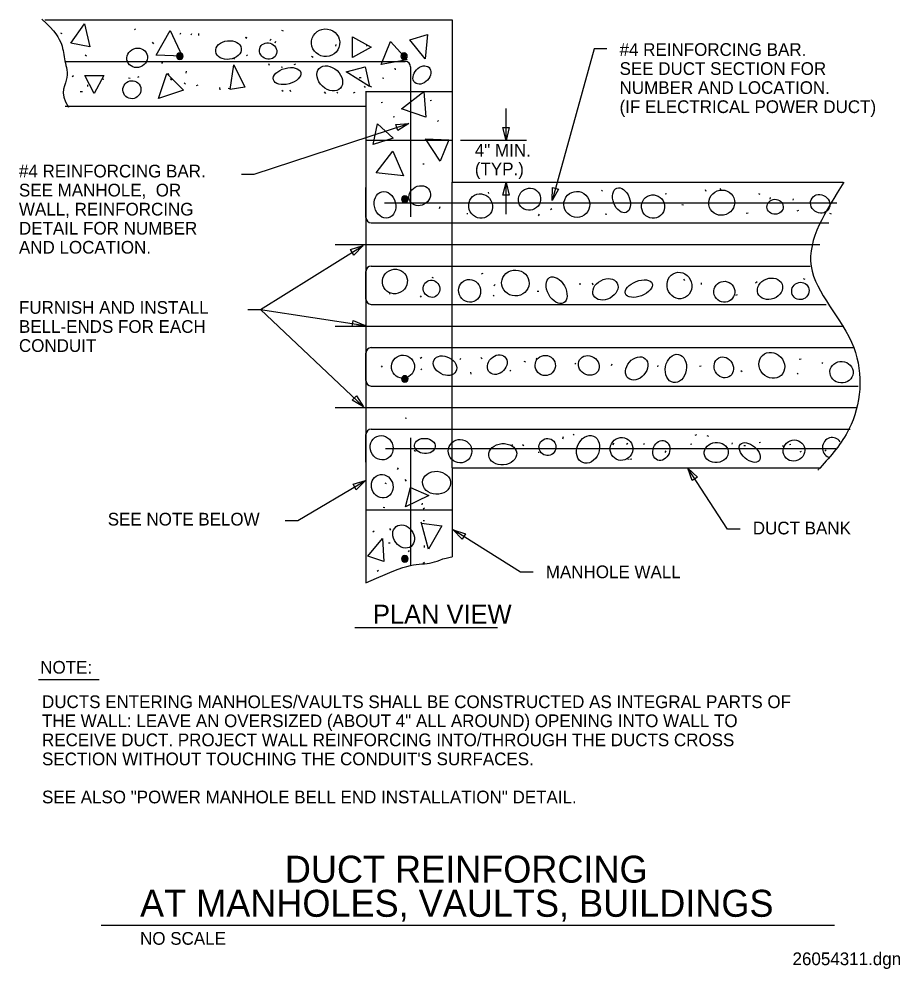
# Model space of a CAD drawing. Extents: x -12306.4 to -12260.2, y -12280.2 to -12230.4.
import ezdxf

# ---------------------------------------------------------------- set-up
doc = ezdxf.new("R2010")
doc.units = 0
for name, color, linetype in [('Level 10', 7, 'Continuous'), ('Level 3', 7, 'Continuous'), ('Level 4', 7, 'Continuous'), ('Level 52', 7, 'Continuous'), ('Level 60', 7, 'Continuous'), ('Level 61', 7, 'Continuous'), ('Level 62', 7, 'Continuous'), ('Level 63', 7, 'Continuous')]:
    doc.layers.add(name, color=color, linetype=linetype)

msp = doc.modelspace()

# ---------------------------------------------------------------- linework, layer by layer
at = {"layer": 'Level 10'}
for p, q in [((-12288.216, -12245.062), (-12288.216, -12243.611)), ((-12288.216, -12249.346), (-12288.216, -12247.895)), ((-12288.216, -12252.179), (-12288.216, -12252.179)), ((-12288.216, -12253.631), (-12288.216, -12252.179))]:
    msp.add_line(p, q, dxfattribs=at)
at = {"layer": 'Level 4'}
msp.add_line((-12283.682, -12253.915), (-12283.682, -12238.93), dxfattribs=at)
at = {"layer": 'Level 52'}
msp.add_line((-12302.125, -12277.926), (-12263.6, -12277.926), dxfattribs=at)
at = {"layer": 'Level 60'}
for p, q in [((-12303.717, -12231.634), (-12302.997, -12230.616)), ((-12302.997, -12230.616), (-12302.712, -12231.829)), ((-12299.228, -12232.26), (-12298.496, -12230.967)), ((-12298.496, -12230.967), (-12297.859, -12232.308)), ((-12288.927, -12231.295), (-12287.941, -12231.842)), ((-12288.927, -12232.388), (-12288.927, -12231.295)), ((-12285.91, -12231.459), (-12284.989, -12231.177)), ((-12285.106, -12232.445), (-12285.91, -12231.459)), ((-12284.989, -12231.177), (-12285.106, -12232.445)), ((-12302.712, -12231.829), (-12303.717, -12231.634)), ((-12287.941, -12231.842), (-12288.927, -12232.388)), ((-12287.421, -12232.752), (-12286.932, -12231.533)), ((-12286.932, -12231.533), (-12286.056, -12232.512)), ((-12297.859, -12232.308), (-12299.228, -12232.26)), ((-12295.35, -12234.062), (-12295.154, -12232.761)), ((-12295.154, -12232.761), (-12294.566, -12233.938)), ((-12289.258, -12233.132), (-12288.247, -12232.876)), ((-12288.247, -12232.876), (-12288.035, -12233.896)), ((-12286.056, -12232.512), (-12287.421, -12232.752)), ((-12302.483, -12234.277), (-12302.981, -12233.327)), ((-12302.981, -12233.327), (-12301.983, -12233.327)), ((-12301.983, -12233.327), (-12302.483, -12234.277)), ((-12299.109, -12234.525), (-12298.673, -12233.216)), ((-12298.673, -12233.216), (-12297.799, -12234.089)), ((-12288.035, -12233.896), (-12289.258, -12233.132)), ((-12294.566, -12233.938), (-12295.35, -12234.062)), ((-12297.799, -12234.089), (-12299.109, -12234.525)), ((-12286.338, -12235.072), (-12285.178, -12234.166)), ((-12285.178, -12234.166), (-12285.064, -12235.509)), ((-12285.064, -12235.509), (-12286.338, -12235.072)), ((-12287.837, -12236.951), (-12287.614, -12235.865)), ((-12287.614, -12235.865), (-12286.778, -12236.617)), ((-12286.778, -12236.617), (-12287.837, -12236.951)), ((-12285.079, -12236.65), (-12283.855, -12236.695)), ((-12284.314, -12237.828), (-12285.079, -12236.65)), ((-12283.855, -12236.695), (-12284.314, -12237.828)), ((-12287.67, -12238.431), (-12286.799, -12237.293)), ((-12286.799, -12237.293), (-12286.245, -12238.598)), ((-12286.245, -12238.598), (-12287.67, -12238.431)), ((-12286.135, -12255.973), (-12285.867, -12254.959)), ((-12284.904, -12255.372), (-12286.135, -12255.973)), ((-12285.867, -12254.959), (-12284.904, -12255.372)), ((-12284.93, -12258.201), (-12285.303, -12256.835)), ((-12285.303, -12256.835), (-12284.236, -12256.966)), ((-12284.236, -12256.966), (-12284.93, -12258.201)), ((-12288.12, -12258.56), (-12287.35, -12257.635)), ((-12287.35, -12257.635), (-12287.272, -12258.835)), ((-12287.272, -12258.835), (-12288.12, -12258.56))]:
    msp.add_line(p, q, dxfattribs=at)
for points in [[(-12300.37, -12230.879), (-12300.331, -12230.935)], [(-12292.538, -12230.996), (-12292.632, -12230.971)], [(-12304.165, -12231.136), (-12304.233, -12231.098)], [(-12297.964, -12231.164), (-12297.938, -12231.087)], [(-12297.371, -12231.146), (-12297.41, -12231.215)], [(-12296.996, -12231.232), (-12296.984, -12231.129)], [(-12294.465, -12231.323), (-12294.549, -12231.364)], [(-12294.547, -12231.321), (-12294.467, -12231.367)], [(-12293.253, -12231.487), (-12293.197, -12231.417)], [(-12299.443, -12231.577), (-12299.365, -12231.657)], [(-12292.964, -12231.54), (-12293.007, -12231.63)], [(-12289.793, -12231.778), (-12289.771, -12231.702)], [(-12288.207, -12231.702), (-12288.152, -12231.778)], [(-12302.897, -12232.315), (-12302.958, -12232.253)], [(-12295.12, -12232.407), (-12295.176, -12232.462)], [(-12294.484, -12232.3), (-12294.438, -12232.239)], [(-12290.989, -12232.377), (-12291.074, -12232.322)], [(-12298.902, -12232.604), (-12298.945, -12232.696)], [(-12293.33, -12232.691), (-12293.304, -12232.783)], [(-12292.592, -12232.898), (-12292.668, -12232.89)], [(-12291.991, -12232.741), (-12291.897, -12232.721)], [(-12286.661, -12233.032), (-12286.677, -12232.947)], [(-12303.577, -12233.35), (-12303.647, -12233.391)], [(-12300.59, -12233.478), (-12300.689, -12233.463)], [(-12300.141, -12233.394), (-12300.217, -12233.437)], [(-12298.555, -12233.284), (-12298.6, -12233.221)], [(-12297.652, -12233.091), (-12297.677, -12233.198)], [(-12288.564, -12233.451), (-12288.458, -12233.431)], [(-12288.47, -12233.441), (-12288.552, -12233.441)], [(-12287.35, -12233.448), (-12287.275, -12233.468)], [(-12302.833, -12233.822), (-12302.833, -12233.911)], [(-12301.975, -12233.544), (-12302.045, -12233.511)], [(-12298.408, -12233.563), (-12298.479, -12233.492)], [(-12297.684, -12233.776), (-12297.761, -12233.711)], [(-12297.034, -12233.828), (-12297.129, -12233.874)], [(-12295.87, -12234.072), (-12295.889, -12233.962)], [(-12288.302, -12233.884), (-12288.246, -12233.958)], [(-12287.924, -12233.94), (-12287.977, -12233.902)], [(-12303.101, -12234.181), (-12303.213, -12234.178)], [(-12295.357, -12234.019), (-12295.442, -12234.015)], [(-12292.628, -12234.098), (-12292.565, -12234.152)], [(-12292.215, -12234.078), (-12292.176, -12234.172)], [(-12290.328, -12234.279), (-12290.384, -12234.187)], [(-12289.691, -12234.258), (-12289.735, -12234.207)], [(-12288.791, -12234.213), (-12288.878, -12234.253)], [(-12287.421, -12234.737), (-12287.352, -12234.727)], [(-12284.842, -12234.63), (-12284.772, -12234.62)], [(-12286.776, -12235.491), (-12286.707, -12235.48)], [(-12284.458, -12235.743), (-12284.395, -12235.684)], [(-12285.218, -12237.965), (-12285.148, -12237.955)], [(-12281.763, -12239.521), (-12281.782, -12239.451)], [(-12275.85, -12239.341), (-12275.799, -12239.384)], [(-12270.396, -12239.317), (-12270.362, -12239.397)], [(-12269.621, -12239.262), (-12269.581, -12239.341)], [(-12272.5, -12239.534), (-12272.422, -12239.521)], [(-12267.506, -12239.573), (-12267.577, -12239.539)], [(-12266.984, -12239.739), (-12267.006, -12239.812)], [(-12265.785, -12239.795), (-12265.796, -12239.867)], [(-12284.353, -12240.303), (-12284.317, -12240.197)], [(-12278.527, -12240.359), (-12278.455, -12240.303)], [(-12271.542, -12240.131), (-12271.618, -12240.119)], [(-12265.496, -12240.413), (-12265.581, -12240.452)], [(-12282.898, -12240.548), (-12282.893, -12240.608)], [(-12279.152, -12240.686), (-12279.106, -12240.598)], [(-12275.57, -12240.622), (-12275.646, -12240.599)], [(-12268.148, -12240.546), (-12268.238, -12240.565)], [(-12263.772, -12240.608), (-12263.857, -12240.579)], [(-12284.664, -12243.966), (-12284.739, -12243.927)], [(-12282.07, -12243.716), (-12282.161, -12243.749)], [(-12281.5, -12244.371), (-12281.425, -12244.298)], [(-12276.937, -12244.288), (-12277.025, -12244.273)], [(-12276.28, -12244.326), (-12276.308, -12244.236)], [(-12271.463, -12244.086), (-12271.514, -12244.023)], [(-12270.598, -12244.299), (-12270.595, -12244.217)], [(-12267.75, -12244.212), (-12267.677, -12244.147)], [(-12265.154, -12244.028), (-12265.244, -12244.005)], [(-12286.953, -12244.81), (-12286.941, -12244.718)], [(-12285.318, -12244.895), (-12285.372, -12244.958)], [(-12281.538, -12244.854), (-12281.487, -12244.903)], [(-12279.128, -12244.66), (-12279.228, -12244.665)], [(-12268.781, -12244.854), (-12268.709, -12244.815)], [(-12285.28, -12248.138), (-12285.358, -12248.186)], [(-12283.238, -12248.183), (-12283.286, -12248.238)], [(-12282.184, -12248.135), (-12282.115, -12248.201)], [(-12279.918, -12248.329), (-12279.833, -12248.351)], [(-12279.246, -12248.17), (-12279.287, -12248.228)], [(-12277.25, -12248.476), (-12277.186, -12248.428)], [(-12265.365, -12248.22), (-12265.466, -12248.23)], [(-12264.277, -12248.385), (-12264.215, -12248.422)], [(-12287.401, -12248.645), (-12287.34, -12248.572)], [(-12285.285, -12248.741), (-12285.336, -12248.782)], [(-12282.72, -12248.895), (-12282.701, -12248.999)], [(-12280.6, -12248.799), (-12280.656, -12248.85)], [(-12275.322, -12248.551), (-12275.276, -12248.471)], [(-12272.888, -12248.544), (-12272.903, -12248.618)], [(-12270.692, -12248.593), (-12270.614, -12248.569)], [(-12268.448, -12248.89), (-12268.533, -12248.834)], [(-12265.553, -12248.997), (-12265.507, -12248.949)], [(-12286.153, -12251.295), (-12286.087, -12251.316)], [(-12277.877, -12252.392), (-12277.841, -12252.285)], [(-12277.32, -12252.211), (-12277.277, -12252.152)], [(-12270.849, -12252.182), (-12270.939, -12252.232)], [(-12270.214, -12252.274), (-12270.292, -12252.25)], [(-12280.499, -12252.771), (-12280.528, -12252.702)], [(-12279.919, -12252.764), (-12279.987, -12252.709)], [(-12275.25, -12252.714), (-12275.182, -12252.632)], [(-12274.466, -12252.647), (-12274.529, -12252.698)], [(-12273.633, -12252.641), (-12273.6, -12252.704)], [(-12271.173, -12252.685), (-12271.101, -12252.661)], [(-12268.98, -12252.683), (-12268.963, -12252.603)], [(-12268.377, -12252.747), (-12268.284, -12252.755)], [(-12267.496, -12252.587), (-12267.57, -12252.607)], [(-12266.259, -12252.842), (-12266.335, -12252.771)], [(-12265.896, -12252.691), (-12265.966, -12252.72)], [(-12285.607, -12253.06), (-12285.673, -12253.007)], [(-12279.111, -12253.123), (-12279.175, -12253.113)], [(-12272.498, -12253.122), (-12272.447, -12253.038)], [(-12265.409, -12253.083), (-12265.349, -12253.047)], [(-12264.053, -12252.979), (-12264.118, -12253.042)], [(-12286.553, -12254.014), (-12286.511, -12253.924)], [(-12274.43, -12253.49), (-12274.474, -12253.437)], [(-12274.348, -12253.472), (-12274.258, -12253.455)], [(-12287.142, -12254.761), (-12287.21, -12254.736)], [(-12286.083, -12254.615), (-12286.157, -12254.54)], [(-12285.261, -12255.778), (-12285.286, -12255.863)], [(-12287.311, -12255.983), (-12287.217, -12256.007)], [(-12285.137, -12256.039), (-12285.209, -12256.09)], [(-12285.333, -12256.755), (-12285.289, -12256.847)], [(-12285.208, -12256.685), (-12285.138, -12256.685)], [(-12287.85, -12257.286), (-12287.777, -12257.223)], [(-12286.899, -12257.191), (-12286.966, -12257.115)], [(-12286.934, -12257.883), (-12287.023, -12257.872)], [(-12285.937, -12258.265), (-12285.988, -12258.338)], [(-12285.148, -12258.009), (-12285.153, -12258.101)], [(-12285.137, -12258.89), (-12285.209, -12258.941)], [(-12287.556, -12259.32), (-12287.627, -12259.371)]]:
    msp.add_lwpolyline(points, dxfattribs=at)
for centre, major_axis, ratio in [((-12290.331, -12231.606), (0.737, -0.104), 0.976334), ((-12295.433, -12231.99), (-0.672, -0.083), 0.721876), ((-12300.228, -12232.399), (0.512, 0.196), 0.918555), ((-12293.351, -12232.042), (0.412, -0.21), 0.920329), ((-12292.356, -12233.356), (-0.719, -0.193), 0.561138), ((-12290.113, -12233.479), (0.556, -0.519), 0.732789), ((-12285.273, -12233.3), (-0.371, -0.398), 0.730401), ((-12300.503, -12234.071), (-0.382, -0.288), 0.979621), ((-12287.213, -12240.119), (-0.171, 0.686), 0.787466), ((-12285.388, -12239.636), (-0.516, -0.274), 0.866199), ((-12282.193, -12240.181), (-0.315, 0.569), 0.954025), ((-12279.624, -12239.824), (-0.454, -0.381), 0.967034), ((-12277.141, -12240.094), (0.573, -0.372), 0.99824), ((-12274.793, -12239.878), (-0.245, 0.638), 0.631102), ((-12269.532, -12240.003), (-0.64, -0.246), 0.962811), ((-12273.136, -12240.206), (-0.298, 0.537), 0.988399), ((-12266.729, -12240.219), (0.428, 0.015), 0.919691), ((-12264.36, -12240.061), (-0.428, 0.3), 0.909861), ((-12286.695, -12244.141), (-0.585, -0.311), 0.969237), ((-12282.768, -12244.63), (-0.217, 0.566), 0.945218), ((-12280.365, -12244.218), (0.722, -0.025), 0.9404), ((-12278.202, -12244.599), (-0.367, 0.662), 0.621318), ((-12275.639, -12244.554), (0.617, 0.328), 0.740606), ((-12271.752, -12244.351), (0.205, -0.67), 0.924659), ((-12266.995, -12244.522), (-0.632, -0.243), 0.806966), ((-12284.77, -12244.522), (-0.214, 0.403), 0.948574), ((-12273.88, -12244.514), (0.703, 0.27), 0.529769), ((-12269.394, -12244.679), (-0.482, -0.267), 0.995786), ((-12265.401, -12244.637), (-0.322, -0.334), 0.96309), ((-12286.271, -12248.615), (-0.147, -0.591), 0.993791), ((-12281.317, -12248.504), (-0.397, -0.411), 0.796712), ((-12278.797, -12248.549), (-0.437, 0.306), 0.991616), ((-12271.935, -12248.706), (-0.131, -0.74), 0.732377), ((-12266.901, -12248.543), (0.49, -0.525), 0.891487), ((-12284.06, -12248.56), (-0.575, 0.306), 0.729005), ((-12276.509, -12248.549), (0.487, -0.292), 0.8735), ((-12273.995, -12248.706), (0.447, 0.514), 0.739004), ((-12269.421, -12248.653), (0.265, -0.498), 0.876904), ((-12263.239, -12248.903), (-0.608, 0.043), 0.928565), ((-12287.39, -12252.87), (0.252, -0.593), 0.925607), ((-12285.116, -12252.775), (0.545, -0.038), 0.734039), ((-12283.271, -12253.048), (0.505, -0.354), 0.997519), ((-12278.682, -12252.83), (0.333, 0.299), 0.996639), ((-12276.546, -12252.957), (0.28, 0.694), 0.776603), ((-12274.793, -12252.931), (0.274, 0.539), 0.981199), ((-12272.702, -12253.01), (0.193, 0.502), 0.803617), ((-12265.734, -12253.016), (-0.53, -0.214), 0.966109), ((-12281.031, -12253.211), (0.733, 0.064), 0.760217), ((-12269.818, -12253.118), (-0.629, -0.066), 0.833673), ((-12268.056, -12253.118), (0.493, -0.429), 0.58603), ((-12287.356, -12254.89), (-0.213, 0.585), 0.903822), ((-12284.504, -12254.707), (0.736, -0.039), 0.816686), ((-12286.235, -12257.528), (0.392, -0.52), 0.802097)]:
    msp.add_ellipse(centre, major_axis=major_axis, ratio=ratio, dxfattribs=at)
msp.add_ellipse((-12263.734, -12252.862), major_axis=(-0.182, -0.5), ratio=0.955464, start_param=2.513754, end_param=6.262847, dxfattribs=at)
at = {"layer": 'Level 61'}
for p, q in [((-12305.085, -12230.403), (-12283.682, -12230.403)), ((-12283.682, -12230.403), (-12283.682, -12238.93)), ((-12288.216, -12234.149), (-12288.216, -12238.93)), ((-12288.216, -12234.162), (-12283.682, -12234.162)), ((-12304.012, -12234.937), (-12288.216, -12234.937)), ((-12288.216, -12236.725), (-12283.682, -12236.725)), ((-12288.216, -12238.93), (-12288.216, -12253.915)), ((-12288.216, -12240.778), (-12288.216, -12239.202)), ((-12288.216, -12253.915), (-12288.216, -12259.968)), ((-12283.682, -12253.915), (-12283.682, -12258.598)), ((-12288.216, -12256.12), (-12283.682, -12256.12))]:
    msp.add_line(p, q, dxfattribs=at)
for points in [[(-12305.233, -12230.36), (-12304.99, -12230.589), (-12304.791, -12230.794), (-12304.627, -12230.977), (-12304.497, -12231.142), (-12304.395, -12231.291), (-12304.316, -12231.428), (-12304.256, -12231.555), (-12304.21, -12231.675), (-12304.174, -12231.791), (-12304.145, -12231.903), (-12304.121, -12232.015), (-12304.101, -12232.124), (-12304.084, -12232.232), (-12304.066, -12232.341), (-12304.048, -12232.451), (-12304.026, -12232.562), (-12304, -12232.676), (-12303.972, -12232.793), (-12303.946, -12232.912), (-12303.924, -12233.036), (-12303.911, -12233.163), (-12303.908, -12233.294), (-12303.92, -12233.43), (-12303.95, -12233.57), (-12303.998, -12233.717), (-12304.051, -12233.873), (-12304.094, -12234.045), (-12304.11, -12234.238), (-12304.083, -12234.456), (-12303.998, -12234.705), (-12303.838, -12234.99)], [(-12303.969, -12232.588), (-12286.15, -12232.588)], [(-12285.867, -12232.871), (-12285.867, -12240.745)], [(-12287.238, -12240.01), (-12263.487, -12240.01)], [(-12285.867, -12252.343), (-12285.867, -12259.048)], [(-12287.184, -12252.905), (-12263.534, -12252.905)], [(-12288.216, -12259.968), (-12287.666, -12259.723), (-12287.209, -12259.525), (-12286.832, -12259.369), (-12286.523, -12259.249), (-12286.27, -12259.16), (-12286.06, -12259.096), (-12285.881, -12259.051), (-12285.72, -12259.02), (-12285.568, -12258.997), (-12285.421, -12258.981), (-12285.279, -12258.968), (-12285.141, -12258.955), (-12285.005, -12258.94), (-12284.871, -12258.922), (-12284.739, -12258.896), (-12284.606, -12258.861), (-12284.472, -12258.816), (-12284.33, -12258.764), (-12284.173, -12258.708), (-12283.996, -12258.657), (-12283.79, -12258.612), (-12283.682, -12258.598)]]:
    msp.add_lwpolyline(points, dxfattribs=at)
for centre, radius, start, end in [((-12297.985, -12232.314), 0.17, 0, 180), ((-12297.985, -12232.314), 0.17, 180, 0), ((-12297.985, -12232.314), 0.128, 0, 180), ((-12297.985, -12232.314), 0.128, 180, 0), ((-12297.985, -12232.314), 0.085, 0, 180), ((-12297.985, -12232.314), 0.085, 180, 0), ((-12297.985, -12232.314), 0.0425, 0, 180), ((-12297.985, -12232.314), 0.0425, 180, 0), ((-12286.214, -12232.314), 0.17, 0, 180), ((-12286.214, -12232.314), 0.17, 180, 0), ((-12286.214, -12232.314), 0.128, 0, 180), ((-12286.214, -12232.314), 0.128, 180, 0), ((-12286.214, -12232.314), 0.085, 0, 180), ((-12286.214, -12232.314), 0.085, 180, 0), ((-12286.214, -12232.314), 0.0425, 0, 180), ((-12286.214, -12232.314), 0.0425, 180, 0), ((-12286.15, -12232.871), 0.283, 0, 90), ((-12286.172, -12239.818), 0.17, 0, 180), ((-12286.172, -12239.818), 0.17, 180, 0), ((-12286.172, -12239.818), 0.128, 0, 180), ((-12286.172, -12239.818), 0.128, 180, 0), ((-12286.172, -12239.818), 0.085, 0, 180), ((-12286.172, -12239.818), 0.085, 180, 0), ((-12286.172, -12239.818), 0.0425, 0, 180), ((-12286.172, -12239.818), 0.0425, 180, 0), ((-12286.172, -12249.258), 0.17, 0, 180), ((-12286.172, -12249.258), 0.17, 180, 0), ((-12286.172, -12249.258), 0.128, 0, 180), ((-12286.172, -12249.258), 0.128, 180, 0), ((-12286.172, -12249.258), 0.085, 0, 180), ((-12286.172, -12249.258), 0.085, 180, 0), ((-12286.172, -12249.258), 0.0425, 0, 180), ((-12286.172, -12249.258), 0.0425, 180, 0), ((-12286.172, -12258.698), 0.17, 0, 180), ((-12286.172, -12258.698), 0.17, 180, 0), ((-12286.172, -12258.698), 0.128, 0, 180), ((-12286.172, -12258.698), 0.128, 180, 0), ((-12286.172, -12258.698), 0.085, 0, 180), ((-12286.172, -12258.698), 0.085, 180, 0), ((-12286.172, -12258.698), 0.0425, 0, 180), ((-12286.172, -12258.698), 0.0425, 180, 0)]:
    msp.add_arc(centre, radius, start, end, dxfattribs=at)
msp.add_spline([(-12263.111, -12238.93), (-12264.837, -12243.328), (-12262.6, -12247.612), (-12262.85, -12251.896), (-12264.364, -12253.915), (-12264.484, -12254.046)], degree=3, dxfattribs=at)
at = {"layer": 'Level 62'}
for p, q in [((-12283.682, -12238.93), (-12263.162, -12238.93)), ((-12287.932, -12241.061), (-12263.905, -12241.061)), ((-12289.83, -12242.194), (-12264.37, -12242.194)), ((-12287.932, -12243.328), (-12264.881, -12243.328)), ((-12287.932, -12245.345), (-12264.045, -12245.345)), ((-12289.83, -12246.478), (-12263.115, -12246.478)), ((-12287.932, -12247.612), (-12262.604, -12247.612)), ((-12287.932, -12249.629), (-12262.372, -12249.629)), ((-12289.83, -12250.762), (-12262.419, -12250.762)), ((-12287.932, -12251.896), (-12262.79, -12251.896)), ((-12283.682, -12253.915), (-12264.323, -12253.915))]:
    msp.add_line(p, q, dxfattribs=at)
for centre, start, end in [((-12287.932, -12240.777), 180, 270), ((-12287.932, -12243.611), 90, 180), ((-12287.932, -12245.061), 180, 270), ((-12287.932, -12247.895), 90, 180), ((-12287.932, -12249.345), 180, 270), ((-12287.932, -12252.179), 90, 180)]:
    msp.add_arc(centre, 0.283, start, end, dxfattribs=at)
at = {"layer": 'Level 63'}
for p, q in [((-12276.227, -12231.923), (-12278.442, -12239.891)), ((-12275.56, -12231.923), (-12276.227, -12231.923)), ((-12280.852, -12236.73), (-12280.852, -12235.063)), ((-12294.079, -12238.514), (-12285.956, -12235.842)), ((-12283.252, -12236.725), (-12279.777, -12236.725)), ((-12294.745, -12238.514), (-12294.079, -12238.514)), ((-12280.852, -12240.603), (-12280.852, -12238.936)), ((-12293.743, -12245.607), (-12288.365, -12242.258)), ((-12294.409, -12245.607), (-12293.743, -12245.607)), ((-12294.409, -12245.607), (-12293.743, -12245.607)), ((-12294.409, -12245.607), (-12293.743, -12245.607)), ((-12293.743, -12245.607), (-12288.256, -12246.445)), ((-12293.743, -12245.607), (-12288.338, -12250.715)), ((-12269.232, -12257.15), (-12271.311, -12253.946)), ((-12291.788, -12256.683), (-12288.229, -12254.591)), ((-12292.455, -12256.683), (-12291.788, -12256.683)), ((-12280.102, -12259.405), (-12283.633, -12257.177)), ((-12268.565, -12257.15), (-12269.232, -12257.15)), ((-12279.435, -12259.405), (-12280.102, -12259.405)), ((-12288.802, -12262.309), (-12281.31, -12262.309)), ((-12305.413, -12265.042), (-12302.226, -12265.042))]:
    msp.add_line(p, q, dxfattribs=at)
for points in [[(-12286.641, -12235.892), (-12285.956, -12235.842), (-12286.537, -12236.208)], [(-12280.685, -12236.064), (-12280.852, -12236.73), (-12281.019, -12236.064)], [(-12281.019, -12239.602), (-12280.852, -12238.936), (-12280.685, -12239.602)], [(-12278.102, -12239.294), (-12278.442, -12239.891), (-12278.424, -12239.204)], [(-12289.019, -12242.469), (-12288.365, -12242.258), (-12288.843, -12242.752)], [(-12288.89, -12246.18), (-12288.256, -12246.445), (-12288.94, -12246.509)], [(-12288.708, -12250.136), (-12288.338, -12250.715), (-12288.937, -12250.378)], [(-12271.088, -12254.596), (-12271.311, -12253.946), (-12270.808, -12254.414)], [(-12288.888, -12254.785), (-12288.229, -12254.591), (-12288.719, -12255.072)], [(-12283.159, -12257.674), (-12283.633, -12257.177), (-12282.981, -12257.392)]]:
    msp.add_lwpolyline(points, close=True, dxfattribs=at)

# ---------------------------------------------------------------- texts
at = {"layer": 'Level 3'}
msp.add_text('26054311.dgn', height=0.66667, dxfattribs=at).set_placement((-12265.811, -12280.032))
at = {"layer": 'Level 52'}
for s, height, p in [('DUCT REINFORCING', 1.41667, (-12292.472, -12275.702)), ('AT MANHOLES, VAULTS, BUILDINGS', 1.41667, (-12300.076, -12277.493)), ('NO SCALE', 0.6667, (-12300.076, -12278.961))]:
    msp.add_text(s, height=height, dxfattribs=at).set_placement(p)
at = {"layer": 'Level 63'}
for s, height, p in [('#4 REINFORCING BAR.', 0.66667, (-12274.894, -12232.296)), ('SEE DUCT SECTION FOR ', 0.66667, (-12274.894, -12233.296)), ('NUMBER AND LOCATION.', 0.66667, (-12274.894, -12234.296)), ('(IF ELECTRICAL POWER DUCT)', 0.66667, (-12274.894, -12235.296)), ('4" MIN.', 0.6667, (-12282.496, -12237.582)), ('(TYP.)', 0.6667, (-12282.496, -12238.564)), ('#4 REINFORCING BAR.', 0.66667, (-12306.436, -12238.677)), ('SEE MANHOLE,  OR', 0.66667, (-12306.436, -12239.677)), ('WALL, REINFORCING', 0.66667, (-12306.436, -12240.677)), ('DETAIL FOR NUMBER', 0.66667, (-12306.436, -12241.677)), ('AND LOCATION.', 0.66667, (-12306.436, -12242.677)), ('FURNISH AND INSTALL', 0.66667, (-12306.436, -12245.837)), ('BELL-ENDS FOR EACH', 0.66667, (-12306.436, -12246.837)), ('CONDUIT', 0.6667, (-12306.436, -12247.837)), ('SEE NOTE BELOW', 0.66667, (-12301.773, -12256.951)), ('DUCT BANK', 0.6667, (-12267.898, -12257.417)), ('MANHOLE WALL', 0.66667, (-12278.768, -12259.717)), ('PLAN VIEW', 1, (-12287.846, -12262.107)), ('NOTE:', 0.6667, (-12305.318, -12264.728)), ('DUCTS ENTERING MANHOLES/VAULTS SHALL BE CONSTRUCTED AS INTEGRAL PARTS OF', 0.66667, (-12305.225, -12266.537)), ('THE WALL: LEAVE AN OVERSIZED (ABOUT 4" ALL AROUND) OPENING INTO WALL TO', 0.66667, (-12305.225, -12267.537)), ('RECEIVE DUCT. PROJECT WALL REINFORCING INTO/THROUGH THE DUCTS CROSS', 0.66667, (-12305.225, -12268.537)), ("SECTION WITHOUT TOUCHING THE CONDUIT'S SURFACES.", 0.66667, (-12305.225, -12269.537)), ('SEE ALSO "POWER MANHOLE BELL END INSTALLATION" DETAIL.', 0.66667, (-12305.225, -12271.537))]:
    msp.add_text(s, height=height, dxfattribs=at).set_placement(p)

doc.saveas('drawing.dxf')
